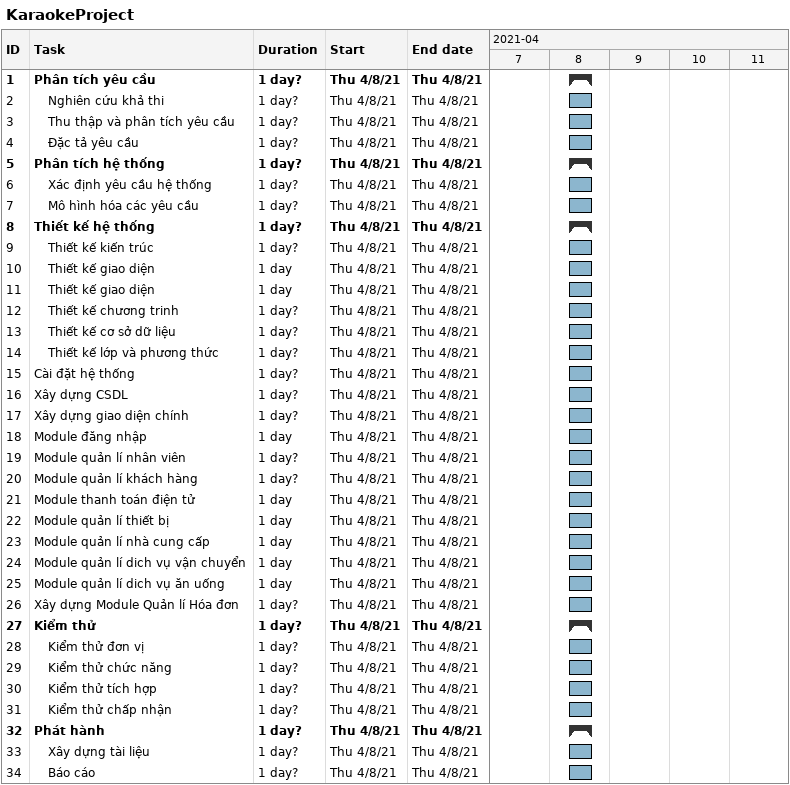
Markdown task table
KaraokeProject

| ID | Level | Task | Duration | Start | Finish |
|---|---|---|---|---|---|
| 1 | 1 | **Phân tích yêu cầu** | 1d? | 2021-04-08 | 2021-04-08 |
| 2 | 2 | Nghiên cứu khả thi | 1d? | 2021-04-08 | 2021-04-08 |
| 3 | 2 | Thu thập và phân tích yêu cầu | 1d? | 2021-04-08 | 2021-04-08 |
| 4 | 2 | Đặc tả yêu cầu | 1d? | 2021-04-08 | 2021-04-08 |
| 5 | 1 | **Phân tích hệ thống** | 1d? | 2021-04-08 | 2021-04-08 |
| 6 | 2 | Xác định yêu cầu hệ thống | 1d? | 2021-04-08 | 2021-04-08 |
| 7 | 2 | Mô hình hóa các yêu cầu | 1d? | 2021-04-08 | 2021-04-08 |
| 8 | 1 | **Thiết kế hệ thống** | 1d? | 2021-04-08 | 2021-04-08 |
| 9 | 2 | Thiết kế kiến trúc | 1d? | 2021-04-08 | 2021-04-08 |
| 10 | 2 | Thiết kế giao diện | 1d | 2021-04-08 | 2021-04-08 |
| 11 | 2 | Thiết kế giao diện | 1d | 2021-04-08 | 2021-04-08 |
| 12 | 2 | Thiết kế chương trinh | 1d? | 2021-04-08 | 2021-04-08 |
| 13 | 2 | Thiết kế cơ sở dữ liệu | 1d? | 2021-04-08 | 2021-04-08 |
| 14 | 2 | Thiết kế lớp và phương thức | 1d? | 2021-04-08 | 2021-04-08 |
| 15 | 1 | Cài đặt hệ thống | 1d? | 2021-04-08 | 2021-04-08 |
| 16 | 1 | Xây dựng CSDL | 1d? | 2021-04-08 | 2021-04-08 |
| 17 | 1 | Xây dựng giao diện chính | 1d? | 2021-04-08 | 2021-04-08 |
| 18 | 1 | Module đăng nhập | 1d | 2021-04-08 | 2021-04-08 |
| 19 | 1 | Module quản lí nhân viên | 1d? | 2021-04-08 | 2021-04-08 |
| 20 | 1 | Module quản lí khách hàng | 1d? | 2021-04-08 | 2021-04-08 |
| 21 | 1 | Module thanh toán điện tử | 1d | 2021-04-08 | 2021-04-08 |
| 22 | 1 | Module quản lí thiết bị | 1d | 2021-04-08 | 2021-04-08 |
| 23 | 1 | Module quản lí nhà cung cấp | 1d | 2021-04-08 | 2021-04-08 |
| 24 | 1 | Module quản lí dich vụ vận chuyển | 1d | 2021-04-08 | 2021-04-08 |
| 25 | 1 | Module quản lí dich vụ ăn uống | 1d | 2021-04-08 | 2021-04-08 |
| 26 | 1 | Xây dựng Module Quản lí Hóa đơn | 1d? | 2021-04-08 | 2021-04-08 |
| 27 | 1 | **Kiểm thử** | 1d? | 2021-04-08 | 2021-04-08 |
| 28 | 2 | Kiểm thử đơn vị | 1d? | 2021-04-08 | 2021-04-08 |
| 29 | 2 | Kiểm thử chức năng | 1d? | 2021-04-08 | 2021-04-08 |
| 30 | 2 | Kiểm thử tích hợp | 1d? | 2021-04-08 | 2021-04-08 |
| 31 | 2 | Kiểm thử chấp nhận | 1d? | 2021-04-08 | 2021-04-08 |
| 32 | 1 | **Phát hành** | 1d? | 2021-04-08 | 2021-04-08 |
| 33 | 2 | Xây dựng tài liệu | 1d? | 2021-04-08 | 2021-04-08 |
| 34 | 2 | Báo cáo | 1d? | 2021-04-08 | 2021-04-08 |
